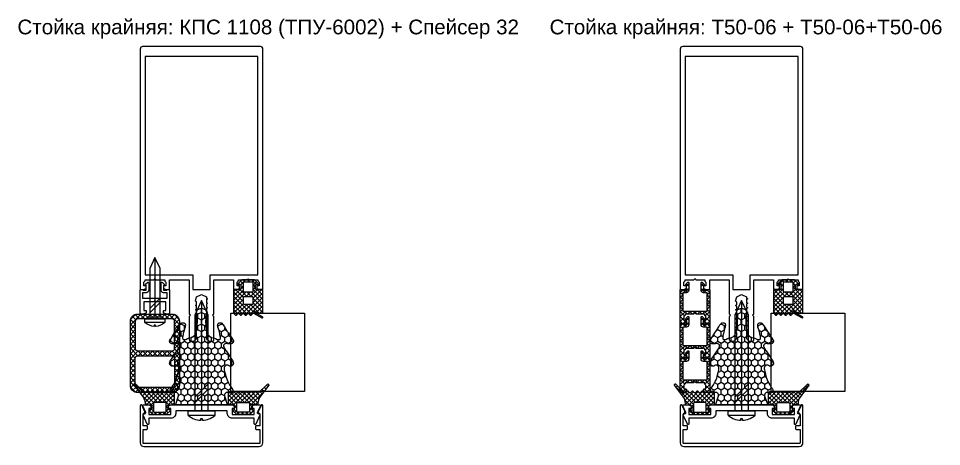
# Model space of a CAD drawing. Header units: millimetres. Extents: x 1744 to 18744, y -2272 to 2782.
# Drawn here: x 10888.4 to 11264.4, y 2026.4 to 2200.8 of the extents above; entities that cross this region are included whole.
import ezdxf

# ---------------------------------------------------------------- set-up
doc = ezdxf.new("R2010")
doc.units = ezdxf.units.MM
doc.linetypes.add('HIDDEN', pattern=[0.375, 0.25, -0.125])
for name, color, linetype, lineweight in [('2', 3, 'HIDDEN', 13), ('Уплотнители', 1, 'Continuous', 20), ('Штриховка', 1, 'Continuous', 5)]:
    doc.layers.add(name, color=color, linetype=linetype, lineweight=lineweight)
doc.layers.add('Steklopaket', color=5, linetype='Continuous')
doc.layers.add('подписи', color=7, linetype='Continuous')
doc.styles.get("Standard").update_dxf_attribs({"font": 'arial.ttf'})

# ---------------------------------------------------------------- blocks, each defined once
blk = doc.blocks.new('КП45548')
at = {"color": 146, "true_color": 0x105689}
blk.add_lwpolyline([(-25, 21.5, 0.414214), (-24.5, 21), (-23.57, 21, 0.116434), (-23.44, 21.03), (-22.67, 21.42, 0.284079), (-22.5, 21.69), (-22.5, 22.2, 0.414214), (-22.8, 22.5), (-23.5, 22.5), (-23.5, 24), (-23.09, 24.41, 0.198912), (-23, 24.62), (-23, 25), (-19.44, 25, 0.284079), (-19.17, 25.17), (-19, 25.5), (-18.83, 25.17, 0.284079), (-18.56, 25), (-15, 25), (-15, 24.62, 0.198912), (-14.91, 24.41), (-14.5, 24), (-14.5, 22.5), (-15.2, 22.5, 0.414214), (-15.5, 22.2), (-15.5, 21.69, 0.284079), (-15.33, 21.42), (-14.56, 21.03, 0.116434), (-14.43, 21), (-13.5, 21, 0.414214), (-13, 21.5), (-13, 25), (-5, 25), (-5, 11.12, 0.198912), (-4.91, 10.91), (-4.5, 10.5), (-4.91, 10.09, 0.198912), (-5, 9.88), (-5, 0.5, 0.414214), (-4.5, 0), (-3.12, 0, 0.198912), (-2.91, 0.09), (-2.09, 0.91, 0.198912), (-2, 1.12), (-2, 1.46, 0.284079), (-2.17, 1.73), (-2.5, 1.9), (-2.17, 2.07, 0.284079), (-2, 2.34), (-2, 3.26, 0.284079), (-2.17, 3.53), (-2.5, 3.7), (-2.17, 3.87, 0.284079), (-2, 4.14), (-2, 5.06, 0.284079), (-2.17, 5.33), (-2.5, 5.5), (-2.17, 5.67, 0.284079), (-2, 5.94), (-2, 6.86, 0.284079), (-2.17, 7.13), (-2.5, 7.3), (-2.17, 7.47, 0.284079), (-2, 7.74), (-2, 8.66, 0.284079), (-2.17, 8.93), (-2.5, 9.1), (-2.17, 9.27, 0.284079), (-2, 9.54), (-2, 10.46, 0.284079), (-2.17, 10.73), (-2.5, 10.9), (-2.17, 11.07, 0.284079), (-2, 11.34), (-2, 12.26, 0.284079), (-2.17, 12.53), (-2.5, 12.7), (-2.17, 12.87, 0.284079), (-2, 13.14), (-2, 14.06, 0.284079), (-2.17, 14.33), (-2.5, 14.5), (-2.17, 14.67, 0.284079), (-2, 14.94), (-2, 15.86, 0.284079), (-2.17, 16.13), (-2.5, 16.3), (-2, 18), (0, 19), (2, 18), (2, 17.64, 0.284079), (2.17, 17.37), (2.5, 17.2), (2.17, 17.03, 0.284079), (2, 16.76), (2, 15.84, 0.284079), (2.17, 15.57), (2.5, 15.4), (2.17, 15.23, 0.284079), (2, 14.96), (2, 14.04, 0.284079), (2.17, 13.77), (2.5, 13.6), (2.17, 13.43, 0.284079), (2, 13.16), (2, 12.24, 0.284079), (2.17, 11.97), (2.5, 11.8), (2.17, 11.63, 0.284079), (2, 11.36), (2, 10.44, 0.284079), (2.17, 10.17), (2.5, 10), (2.17, 9.83, 0.284079), (2, 9.56), (2, 8.64, 0.284079), (2.17, 8.37), (2.5, 8.2), (2.17, 8.03, 0.284079), (2, 7.76), (2, 6.84, 0.284079), (2.17, 6.57), (2.5, 6.4), (2.17, 6.23, 0.284079), (2, 5.96), (2, 5.04, 0.284079), (2.17, 4.77), (2.5, 4.6), (2.17, 4.43, 0.284079), (2, 4.16), (2, 3.24, 0.284079), (2.17, 2.97), (2.5, 2.8), (2.17, 2.63, 0.284079), (2, 2.36), (2, 1.12, 0.198912), (2.09, 0.91), (2.91, 0.09, 0.198912), (3.12, 0), (4.5, 0, 0.414214), (5, 0.5), (5, 9.88, 0.198912), (4.91, 10.09), (4.5, 10.5), (4.91, 10.91, 0.198912), (5, 11.12), (5, 25), (13, 25), (13, 21.5, 0.414214), (13.5, 21), (14.43, 21, 0.116434), (14.56, 21.03), (15.33, 21.42, 0.284079), (15.5, 21.69), (15.5, 22.2, 0.414214), (15.2, 22.5), (14.5, 22.5), (14.5, 24), (14.91, 24.41, 0.198912), (15, 24.62), (15, 25), (18.56, 25, 0.284079), (18.83, 25.17), (19, 25.5), (19.17, 25.17, 0.284079), (19.44, 25), (23, 25), (23, 24.62, 0.198912), (23.09, 24.41), (23.5, 24), (23.5, 22.5), (22.8, 22.5, 0.414214), (22.5, 22.2), (22.5, 21.69, 0.284079), (22.67, 21.42), (23.44, 21.03, 0.116434), (23.57, 21), (24.5, 21, 0.414214), (25, 21.5), (25, 119, 0.414214), (24, 120), (-24, 120, 0.414214), (-25, 119)], format="xyb", close=True, dxfattribs=at)
blk.add_lwpolyline([(-3.5, 27), (-3.5, 21), (3.5, 21), (3.5, 27), (23, 27), (23, 116), (-23, 116), (-23, 27)], close=True, dxfattribs=at)
blk = doc.blocks.new('ТПУ-6002')
at = {"true_color": 0xafd9aa}
h = blk.add_hatch(dxfattribs=at)
h.set_pattern_fill('ANSI37', color=9, scale=10, angle=180, style=0)
h.set_pattern_definition([(225, (359.6389, 110.4286), (0.8838835, -0.8838835), []), (315, (359.6389, 110.4286), (0.8838835, 0.8838835), [])])
edge = h.paths.add_edge_path(flags=16)
edge.add_line((1.75, -1), (-1.75, -1))
edge.add_arc((-1.75, -1.25), 0.25, 90, 180)
edge.add_line((-2, -1.25), (-2, -4.75))
edge.add_arc((-1.75, -4.75), 0.25, 180, 270)
edge.add_line((-1.75, -5), (1.75, -5))
edge.add_arc((1.75, -4.75), 0.25, 270, 360)
edge.add_line((2, -4.75), (2, -1.25))
edge.add_arc((1.75, -1.25), 0.25, 0, 90)
edge = h.paths.add_edge_path()
edge.add_line((2.37, -12.66), (4.04, -13.57))
edge.add_arc((4.16, -13.35), 0.25, 241.5196, 270)
edge.add_line((4.16, -13.6), (5.75, -13.6))
edge.add_arc((5.75, -13.35), 0.25, 270, 360)
edge.add_line((6, -13.35), (6, -4.25))
edge.add_arc((5.75, -4.25), 0.25, 0, 90)
edge.add_line((5.75, -4), (3.25, -4))
edge.add_arc((3.25, -3.75), 0.25, 180, 270, ccw=False)
edge.add_line((3, -3.75), (3, -2.25))
edge.add_arc((3.25, -2.25), 0.25, 90, 180, ccw=False)
edge.add_line((3.25, -2), (3.9, -2))
edge.add_arc((3.9, -1.75), 0.25, 270, 405.0646)
edge.add_line((4.08, -1.57), (2.57, -0.07))
edge.add_arc((2.4, -0.25), 0.25, 45.0646, 90)
edge.add_line((2.4, 0), (-2.4, 0))
edge.add_arc((-2.4, -0.25), 0.25, 90, 134.9354)
edge.add_line((-2.57, -0.07), (-4.08, -1.57))
edge.add_arc((-3.9, -1.75), 0.25, 134.9354, 270)
edge.add_line((-3.9, -2), (-3.25, -2))
edge.add_arc((-3.25, -2.25), 0.25, 0, 90, ccw=False)
edge.add_line((-3, -2.25), (-3, -3.75))
edge.add_arc((-3.25, -3.75), 0.25, -90, 0, ccw=False)
edge.add_line((-3.25, -4), (-5.75, -4))
edge.add_arc((-5.75, -4.25), 0.25, 90, 180)
edge.add_line((-6, -4.25), (-6, -13.5))
edge.add_arc((-5.75, -13.5), 0.25, 180, 225)
edge.add_line((-5.93, -13.67), (-5.18, -14.42))
edge.add_arc((-5, -14.25), 0.25, 225, 315)
edge.add_line((-4.82, -14.42), (-4.18, -13.78))
edge.add_arc((-4, -13.95), 0.25, 45, 135, ccw=False)
edge.add_line((-3.82, -13.78), (-3.18, -14.42))
edge.add_arc((-3, -14.25), 0.25, 225, 315)
edge.add_line((-2.82, -14.42), (-2.18, -13.78))
edge.add_arc((-2, -13.95), 0.25, 45, 135, ccw=False)
edge.add_line((-1.82, -13.78), (-1.18, -14.42))
edge.add_arc((-1, -14.25), 0.25, 225, 315)
edge.add_line((-0.82, -14.42), (-0.18, -13.78))
edge.add_arc((0, -13.95), 0.25, 45, 135, ccw=False)
edge.add_line((0.18, -13.78), (0.82, -14.42))
edge.add_arc((1, -14.25), 0.25, 225, 315)
edge.add_line((1.18, -14.42), (1.87, -13.73))
edge.add_arc((2.04, -13.91), 0.25, 61.5196, 135, ccw=False)
edge.add_line((2.16, -13.69), (5.63, -15.57))
edge.add_arc((5.75, -15.35), 0.25, 241.5196, 421.5196)
edge.add_line((5.87, -15.13), (2.13, -13.1))
edge.add_arc((2.25, -12.88), 0.25, 61.5196, 241.5196, ccw=False)
edge = h.paths.add_edge_path(flags=16)
edge.add_line((1.75, -7), (-1.75, -7))
edge.add_arc((-1.75, -7.25), 0.25, 90, 180)
edge.add_line((-2, -7.25), (-2, -9.75))
edge.add_arc((-1.75, -9.75), 0.25, 180, 270)
edge.add_line((-1.75, -10), (1.75, -10))
edge.add_arc((1.75, -9.75), 0.25, 270, 360)
edge.add_line((2, -9.75), (2, -7.25))
edge.add_arc((1.75, -7.25), 0.25, 0, 90)
at = {"color": 9, "true_color": 0xafd9aa}
for points in [[(2.37, -12.66), (4.04, -13.57, 0.124913), (4.16, -13.6), (5.75, -13.6, 0.414214), (6, -13.35), (6, -4.25, 0.414214), (5.75, -4), (3.25, -4, -0.414214), (3, -3.75), (3, -2.25, -0.414214), (3.25, -2), (3.9, -2, 0.668587), (4.08, -1.57), (2.57, -0.07, 0.198619), (2.4, 0), (-2.4, 0, 0.198619), (-2.57, -0.07), (-4.08, -1.57, 0.668587), (-3.9, -2), (-3.25, -2, -0.414214), (-3, -2.25), (-3, -3.75, -0.414214), (-3.25, -4), (-5.75, -4, 0.414214), (-6, -4.25), (-6, -13.5, 0.198912), (-5.93, -13.67), (-5.18, -14.42, 0.414214), (-4.82, -14.42), (-4.18, -13.78, -0.414214), (-3.82, -13.78), (-3.18, -14.42, 0.414214), (-2.82, -14.42), (-2.18, -13.78, -0.414214), (-1.82, -13.78), (-1.18, -14.42, 0.414214), (-0.82, -14.42), (-0.18, -13.78, -0.414214), (0.18, -13.78), (0.82, -14.42, 0.414214), (1.18, -14.42), (1.87, -13.73, -0.332076), (2.16, -13.69), (5.63, -15.57, 1), (5.87, -15.13), (2.13, -13.1, -1)], [(1.75, -1), (-1.75, -1, 0.414214), (-2, -1.25), (-2, -4.75, 0.414214), (-1.75, -5), (1.75, -5, 0.414214), (2, -4.75), (2, -1.25, 0.414214)], [(1.75, -7), (-1.75, -7, 0.414214), (-2, -7.25), (-2, -9.75, 0.414214), (-1.75, -10), (1.75, -10, 0.414214), (2, -9.75), (2, -7.25, 0.414214)]]:
    blk.add_lwpolyline(points, format="xyb", close=True, dxfattribs=at)
blk = doc.blocks.new('КП45313-2')
blk.add_lwpolyline([(-12.43, -2.6, -0.116434), (-12.56, -2.57), (-13.33, -2.18, -0.284079), (-13.5, -1.92), (-13.5, -1.4, -0.414214), (-13.2, -1.1), (-12.5, -1.1), (-12.5, 1.4), (-21.5, 1.4), (-21.5, -1.1), (-20.8, -1.1, -0.414214), (-20.5, -1.4), (-20.5, -1.92, -0.284079), (-20.67, -2.18), (-21.44, -2.57, -0.116434), (-21.57, -2.6), (-23.7, -2.6, -0.548619), (-23.97, -2.17), (-22.73, 0.5, 0.414214), (-22.87, 0.89), (-23.63, 1.25, -0.414214), (-23.77, 1.64), (-22.1, 5.23, -0.291473), (-21.83, 5.4), (-21.8, 5.4, -0.414214), (-21.5, 5.1), (-21.5, 2.9), (-12.5, 2.9, -0.414214), (-10.5, 0.9), (-10.5, -0.1), (-0.44, -0.1, -0.284079), (-0.17, -0.27), (0, -0.6), (0.17, -0.27, -0.284079), (0.44, -0.1), (10.5, -0.1), (10.5, 0.9, -0.414214), (12.5, 2.9), (21.5, 2.9), (21.5, 5.1, -0.414214), (21.8, 5.4), (21.83, 5.4, -0.291473), (22.1, 5.23), (23.77, 1.64, -0.414214), (23.63, 1.25), (22.87, 0.89, 0.414214), (22.73, 0.5), (23.97, -2.17, -0.548619), (23.7, -2.6), (21.57, -2.6, -0.116434), (21.44, -2.57), (20.67, -2.18, -0.284079), (20.5, -1.92), (20.5, -1.4, -0.414214), (20.8, -1.1), (21.5, -1.1), (21.5, 1.4), (12.5, 1.4), (12.5, -1.1), (13.2, -1.1, -0.414214), (13.5, -1.4), (13.5, -1.92, -0.284079), (13.33, -2.18), (12.56, -2.57, -0.116434), (12.43, -2.6)], format="xyb", close=True)
blk = doc.blocks.new('ТПУ-007ММ')
at = {"true_color": 0xafd9aa}
h = blk.add_hatch(dxfattribs=at)
h.set_pattern_fill('ANSI37', color=9, scale=10, angle=180, style=0)
h.set_pattern_definition([(225, (-3851.0623, 2334.4012), (0.88388348, -0.88388348), []), (315, (-3851.0623, 2334.4012), (0.88388348, 0.88388348), [])])
edge = h.paths.add_edge_path(flags=16)
edge.add_line((2.1, -1), (-2.1, -1))
edge.add_arc((-2.1, -1.5), 0.5, 90, 180)
edge.add_line((-2.6, -1.5), (-2.6, -4.5))
edge.add_arc((-2.1, -4.5), 0.5, 180, 270)
edge.add_line((-2.1, -5), (2.1, -5))
edge.add_arc((2.1, -4.5), 0.5, 270, 360)
edge.add_line((2.6, -4.5), (2.6, -1.5))
edge.add_arc((2.1, -1.5), 0.5, 0, 90)
edge = h.paths.add_edge_path()
edge.add_arc((-3.85, -2.25), 0.25, 0, 90, ccw=False)
edge.add_line((-3.6, -2.25), (-3.6, -3.75))
edge.add_arc((-3.85, -3.75), 0.25, -90, 0, ccw=False)
edge.add_line((-3.85, -4), (-5.75, -4))
edge.add_arc((-5.75, -4.25), 0.25, 90, 180)
edge.add_line((-6, -4.25), (-6, -8.62))
edge.add_arc((-5.8, -8.62), 0.2, 180, 225)
edge.add_line((-5.94, -8.76), (-5.18, -9.53))
edge.add_arc((-5, -9.35), 0.25, 225, 315)
edge.add_line((-4.82, -9.53), (-4.18, -8.88))
edge.add_arc((-4, -9.06), 0.25, 45, 135, ccw=False)
edge.add_line((-3.82, -8.88), (-3.18, -9.53))
edge.add_arc((-3, -9.35), 0.25, 225, 315)
edge.add_line((-2.82, -9.53), (-2.18, -8.88))
edge.add_arc((-2, -9.06), 0.25, 45, 135, ccw=False)
edge.add_line((-1.82, -8.88), (-1.18, -9.53))
edge.add_arc((-1, -9.35), 0.25, 225, 315)
edge.add_line((-0.82, -9.53), (-0.18, -8.88))
edge.add_arc((0, -9.06), 0.25, 45, 135, ccw=False)
edge.add_line((0.18, -8.88), (0.82, -9.53))
edge.add_arc((1, -9.35), 0.25, 225, 315)
edge.add_line((1.18, -9.53), (1.82, -8.88))
edge.add_arc((2, -9.06), 0.25, 45, 135, ccw=False)
edge.add_line((2.18, -8.88), (2.82, -9.53))
edge.add_arc((3, -9.35), 0.25, 225, 315)
edge.add_line((3.18, -9.53), (3.82, -8.88))
edge.add_arc((4, -9.06), 0.25, 45, 135, ccw=False)
edge.add_line((4.18, -8.88), (4.82, -9.53))
edge.add_arc((5, -9.35), 0.25, 225, 315)
edge.add_line((5.18, -9.53), (5.82, -8.88))
edge.add_arc((6, -9.06), 0.25, 45, 135, ccw=False)
edge.add_line((6.18, -8.88), (9.82, -12.42))
edge.add_arc((10, -12.25), 0.25, 225, 315)
edge.add_line((10.18, -12.42), (10.39, -12.21))
edge.add_arc((10.21, -12.04), 0.25, 315, 380.2249)
edge.add_line((10.44, -11.95), (6.8, -7.06))
edge.add_arc((10, -4.67), 4, 180, 216.7605, ccw=False)
edge.add_line((6, -4.67), (6, -4.3))
edge.add_arc((5.7, -4.3), 0.3, 360, 450)
edge.add_line((5.7, -4), (3.85, -4))
edge.add_arc((3.85, -3.75), 0.25, 180, 270, ccw=False)
edge.add_line((3.6, -3.75), (3.6, -2.25))
edge.add_arc((3.85, -2.25), 0.25, 90, 180, ccw=False)
edge.add_line((3.85, -2), (4.1, -2))
edge.add_arc((4.1, -1.75), 0.25, 270, 405.0646)
edge.add_line((4.28, -1.57), (2.57, -0.07))
edge.add_arc((2.4, -0.25), 0.25, 45.0646, 90)
edge.add_line((2.4, 0), (-2.4, 0))
edge.add_arc((-2.4, -0.25), 0.25, 90, 134.9354)
edge.add_line((-2.57, -0.07), (-4.28, -1.57))
edge.add_arc((-4.1, -1.75), 0.25, 134.9354, 270)
edge.add_line((-4.1, -2), (-3.85, -2))
at = {"color": 9, "true_color": 0xafd9aa}
for points in [[(-3.85, -2, -0.414214), (-3.6, -2.25), (-3.6, -3.75, -0.414214), (-3.85, -4), (-5.75, -4, 0.414214), (-6, -4.25), (-6, -8.62, 0.198912), (-5.94, -8.76), (-5.18, -9.53, 0.414214), (-4.82, -9.53), (-4.18, -8.88, -0.414214), (-3.82, -8.88), (-3.18, -9.53, 0.414214), (-2.82, -9.53), (-2.18, -8.88, -0.414214), (-1.82, -8.88), (-1.18, -9.53, 0.414214), (-0.82, -9.53), (-0.18, -8.88, -0.414214), (0.18, -8.88), (0.82, -9.53, 0.414214), (1.18, -9.53), (1.82, -8.88, -0.414214), (2.18, -8.88), (2.82, -9.53, 0.414214), (3.18, -9.53), (3.82, -8.88, -0.414214), (4.18, -8.88), (4.82, -9.53, 0.414214), (5.18, -9.53), (5.82, -8.88, -0.414214), (6.18, -8.88), (9.82, -12.42, 0.414214), (10.18, -12.42), (10.39, -12.21, 0.292538), (10.44, -11.95), (6.8, -7.06, -0.161788), (6, -4.67), (6, -4.3, 0.414214), (5.7, -4), (3.85, -4, -0.414214), (3.6, -3.75), (3.6, -2.25, -0.414214), (3.85, -2), (4.1, -2, 0.668587), (4.28, -1.57), (2.57, -0.07, 0.198619), (2.4, 0), (-2.4, 0, 0.198619), (-2.57, -0.07), (-4.28, -1.57, 0.668587), (-4.1, -2)], [(2.1, -1), (-2.1, -1, 0.414214), (-2.6, -1.5), (-2.6, -4.5, 0.414214), (-2.1, -5), (2.1, -5, 0.414214), (2.6, -4.5), (2.6, -1.5, 0.414214)]]:
    blk.add_lwpolyline(points, format="xyb", close=True, dxfattribs=at)
blk = doc.blocks.new('КП45310')
at = {"color": 0}
blk.add_lwpolyline([(23.8, -4.26), (23.8, -8.78, -0.279739), (23.48, -9.31, 0.401559), (23.17, -10.23), (24.24, -12.52, 0.802585), (25, -12.36), (25, 2.74, 0.414214), (23.5, 4.24), (-23.5, 4.24, 0.414214), (-25, 2.74), (-25, -12.36, 0.802585), (-24.24, -12.52), (-23.17, -10.23, 0.401559), (-23.48, -9.31, -0.279739), (-23.8, -8.78), (-23.8, -4.26), (-22.3, -4.26, 0.414214), (-22, -3.96), (-22, -3.06, 0.414214), (-22.3, -2.76), (-23.8, -2.76), (-23.8, 2.74, -0.414214), (-23.5, 3.04), (23.5, 3.04, -0.414214), (23.8, 2.74), (23.8, -2.76), (22.3, -2.76, 0.414214), (22, -3.06), (22, -3.96, 0.414214), (22.3, -4.26)], format="xyb", close=True, dxfattribs=at)
blk = doc.blocks.new('ВС 5.5х45 А2 DIN7981')
for p, q in [((0, 38), (0, -7)), ((-5.4, -8.69), (5.4, -8.69))]:
    blk.add_line(p, q)
for points in [[(2.75, -7), (2.75, 32.1), (0, 38), (-2.75, 32.1), (-2.75, -7)], [(-2.75, -3.67), (2.75, 1.83), (2.75, 4.12), (-2.75, -1.38)]]:
    blk.add_lwpolyline(points, close=True)
blk.add_lwpolyline([(-0.39, -10.94, -0.161849), (-5.22, -9.08, -0.223888), (-5.4, -8.69), (-5.4, -7), (5.4, -7), (5.4, -8.69, -0.223888), (5.22, -9.08, -0.161849), (0.39, -10.94), (0.39, -10.24), (-0.39, -10.24)], format="xyb", close=True)
blk = doc.blocks.new('КПС 1108')
blk.add_lwpolyline([(5.7, -3.5), (5.1, -3.5, -0.414214), (4.8, -3.2), (3.5, -3.2), (3.5, -4.99, 0.198912), (3.59, -5.2), (3.71, -5.33, -0.414214), (3.71, -5.75), (3.06, -6.4, -0.668179), (2.5, -6.17), (2.5, -3.2, -0.414214), (3.5, -2.2), (5, -2.2), (5, 0), (-5, 0), (-5, -2.2), (-3.5, -2.2, -0.414214), (-2.5, -3.2), (-2.5, -6.17, -0.668179), (-3.06, -6.4), (-3.71, -5.75, -0.414214), (-3.71, -5.33), (-3.59, -5.2, 0.198912), (-3.5, -4.99), (-3.5, -3.2), (-4.8, -3.2, -0.414214), (-5.1, -3.5), (-5.7, -3.5, -0.414214), (-6, -3.2), (-6, 6, -0.414214), (-5.5, 6.5), (-4.57, 6.5, -0.116434), (-4.44, 6.47), (-3.67, 6.08, -0.284079), (-3.5, 5.81), (-3.5, 5.3, -0.414214), (-3.8, 5), (-4.5, 5), (-4.5, 1.5), (-0.62, 1.5, -0.198912), (-0.41, 1.41), (0, 1), (0.41, 1.41, -0.198912), (0.62, 1.5), (4.5, 1.5), (4.5, 5), (3.8, 5, -0.414214), (3.5, 5.3), (3.5, 5.81, -0.284079), (3.67, 6.08), (4.44, 6.47, -0.116434), (4.57, 6.5), (5.5, 6.5, -0.414214), (6, 6), (6, -3.2, -0.414214)], format="xyb", close=True)
blk = doc.blocks.new('speyser32')
for points in [[(20, 29), (20, 3, -0.414214), (17, 0), (3, 0, -0.414214), (0, 3), (0, 29, -0.414214), (3, 32), (17, 32, -0.414214)], [(17, 30), (3, 30, 0.414214), (2, 29), (2, 18, 0.414214), (3, 17), (17, 17, 0.414214), (18, 18), (18, 29, 0.414214)], [(18, 14), (18, 3, -0.414214), (17, 2), (3, 2, -0.414214), (2, 3), (2, 14, -0.414214), (3, 15), (17, 15, -0.414214)]]:
    blk.add_lwpolyline(points, format="xyb", close=True)
blk = doc.blocks.new('Спейсер 32')
at = {"layer": 'Штриховка', "lineweight": 5}
h = blk.add_hatch(dxfattribs=at)
h.set_pattern_fill('ANSI37', color=256, scale=11.2, angle=90, style=0)
h.set_pattern_definition([(135, (-7577.3057, 3664.8835), (-0.9899495, -0.9899495), []), (225, (-7577.3057, 3664.8835), (0.9899495, -0.9899495), [])])
edge = h.paths.add_edge_path()
edge.add_line((3, 10), (29, 10))
edge.add_arc((29, 7), 3, 0, 90, ccw=False)
edge.add_line((32, 7), (32, -7))
edge.add_arc((29, -7), 3, -90, 0, ccw=False)
edge.add_line((29, -10), (3, -10))
edge.add_arc((3, -7), 3, 180, 270, ccw=False)
edge.add_line((0, -7), (0, 7))
edge.add_arc((3, 7), 3, 90, 180, ccw=False)
edge = h.paths.add_edge_path(flags=16)
edge.add_line((2, 7), (2, -7))
edge.add_arc((3, -7), 1, 180, 270)
edge.add_line((3, -8), (14, -8))
edge.add_arc((14, -7), 1, 270, 360)
edge.add_line((15, -7), (15, 7))
edge.add_arc((14, 7), 1, 360, 450)
edge.add_line((14, 8), (3, 8))
edge.add_arc((3, 7), 1, 90, 180)
edge = h.paths.add_edge_path(flags=16)
edge.add_line((18, 8), (29, 8))
edge.add_arc((29, 7), 1, 0, 90, ccw=False)
edge.add_line((30, 7), (30, -7))
edge.add_arc((29, -7), 1, -90, 0, ccw=False)
edge.add_line((29, -8), (18, -8))
edge.add_arc((18, -7), 1, 180, 270, ccw=False)
edge.add_line((17, -7), (17, 7))
edge.add_arc((18, 7), 1, 90, 180, ccw=False)
at = {"layer": 'Уплотнители', "rotation": 90}
blk.add_blockref('speyser32', (32, -10), dxfattribs=at)
blk = doc.blocks.new('ВС 4.2х25 А2 DIN7981')
for p, q in [((0, 25), (0, 0)), ((-4.12, -1.29), (4.12, -1.29))]:
    blk.add_line(p, q)
for points in [[(2.1, 0), (2.1, 20.5), (0, 25), (-2.1, 20.5), (-2.1, 0)], [(-2.1, 2.54), (2.1, 6.74), (2.1, 8.49), (-2.1, 4.29)]]:
    blk.add_lwpolyline(points, close=True)
blk.add_lwpolyline([(-0.3, -3.01, -0.161849), (-3.98, -1.58, -0.223888), (-4.12, -1.29), (-4.12, 0), (4.12, 0), (4.12, -1.29, -0.223888), (3.98, -1.58, -0.161849), (0.3, -3.01), (0.3, -2.47), (-0.3, -2.47)], format="xyb", close=True)
blk = doc.blocks.new('Т50-06')
at = {"layer": 'Штриховка', "lineweight": 5}
h = blk.add_hatch(dxfattribs=at)
h.set_pattern_fill('ANSI37', color=256, scale=11.2, angle=90, style=0)
h.set_pattern_definition([(135, (-11417.5478, 3829.3933), (-0.9899495, -0.9899495), []), (225, (-11417.5478, 3829.3933), (0.9899495, -0.9899495), [])])
edge = h.paths.add_edge_path()
edge.add_line((2.81, 0), (3.22, -0.41))
edge.add_arc((3.01, -0.62), 0.3, 0, 45, ccw=False)
edge.add_line((3.31, -0.62), (3.31, -4))
edge.add_line((3.31, -4), (3.68, -4))
edge.add_arc((3.68, -4.3), 0.3, 45, 90, ccw=False)
edge.add_line((3.9, -4.09), (4.31, -4.5))
edge.add_line((4.31, -4.5), (5.81, -4.5))
edge.add_line((5.81, -4.5), (5.81, -3.8))
edge.add_arc((6.11, -3.8), 0.3, 90, 180, ccw=False)
edge.add_line((6.11, -3.5), (6.62, -3.5))
edge.add_arc((6.62, -3.8), 0.3, 26.5651, 90, ccw=False)
edge.add_line((6.89, -3.67), (7.28, -4.44))
edge.add_arc((7.01, -4.57), 0.3, 0, 26.5651, ccw=False)
edge.add_line((7.31, -4.57), (7.31, -6))
edge.add_line((7.31, -6), (-6.69, -6))
edge.add_line((-6.69, -6), (-6.69, -5.1))
edge.add_arc((-6.39, -5.1), 0.3, 90, 180, ccw=False)
edge.add_line((-6.39, -4.8), (-6.39, -3.5))
edge.add_line((-6.39, -3.5), (-8.29, -3.5))
edge.add_line((-8.29, -3.5), (-8.5, -3.71))
edge.add_arc((-8.72, -3.5), 0.3, 225, 315, ccw=False)
edge.add_line((-8.93, -3.71), (-9.6, -3.04))
edge.add_arc((-9.37, -2.82), 0.317, 90, 225, ccw=False)
edge.add_line((-9.37, -2.5), (-6.39, -2.5))
edge.add_arc((-6.39, -3.5), 1, 0, 90, ccw=False)
edge.add_line((-5.39, -3.5), (-5.39, -5))
edge.add_line((-5.39, -5), (2.11, -5))
edge.add_line((2.11, -5), (2.11, 5))
edge.add_line((2.11, 5), (-5.39, 5))
edge.add_line((-5.39, 5), (-5.39, 3.5))
edge.add_arc((-6.39, 3.5), 1, -90, 0, ccw=False)
edge.add_line((-6.39, 2.5), (-9.37, 2.5))
edge.add_arc((-9.37, 2.82), 0.317, 135, 270, ccw=False)
edge.add_line((-9.6, 3.04), (-8.93, 3.71))
edge.add_arc((-8.72, 3.5), 0.3, 45, 135, ccw=False)
edge.add_line((-8.5, 3.71), (-8.29, 3.5))
edge.add_line((-8.29, 3.5), (-6.39, 3.5))
edge.add_line((-6.39, 3.5), (-6.39, 4.8))
edge.add_arc((-6.39, 5.1), 0.3, 180, 270, ccw=False)
edge.add_line((-6.69, 5.1), (-6.69, 6))
edge.add_line((-6.69, 6), (7.31, 6))
edge.add_line((7.31, 6), (7.31, 4.57))
edge.add_arc((7.01, 4.57), 0.3, -26.5651, 0, ccw=False)
edge.add_line((7.28, 4.44), (6.89, 3.67))
edge.add_arc((6.62, 3.8), 0.3, 270, 333.4349, ccw=False)
edge.add_line((6.62, 3.5), (6.11, 3.5))
edge.add_arc((6.11, 3.8), 0.3, 180, 270, ccw=False)
edge.add_line((5.81, 3.8), (5.81, 4.5))
edge.add_line((5.81, 4.5), (4.31, 4.5))
edge.add_line((4.31, 4.5), (3.9, 4.09))
edge.add_arc((3.68, 4.3), 0.3, 270, 315, ccw=False)
edge.add_line((3.68, 4), (3.31, 4))
edge.add_line((3.31, 4), (3.31, 0.62))
edge.add_arc((3.01, 0.62), 0.3, 315, 360, ccw=False)
edge.add_line((3.22, 0.41), (2.81, 0))
at = {"layer": 'Уплотнители'}
blk.add_lwpolyline([(2.81, 0), (3.22, -0.41, -0.198912), (3.31, -0.62), (3.31, -4), (3.68, -4, -0.198912), (3.9, -4.09), (4.31, -4.5), (5.81, -4.5), (5.81, -3.8, -0.414214), (6.11, -3.5), (6.62, -3.5, -0.284079), (6.89, -3.67), (7.28, -4.44, -0.116434), (7.31, -4.57), (7.31, -6), (-6.69, -6), (-6.69, -5.1, -0.414214), (-6.39, -4.8), (-6.39, -3.5), (-8.29, -3.5), (-8.5, -3.71, -0.414214), (-8.93, -3.71), (-9.6, -3.04, -0.668179), (-9.37, -2.5), (-6.39, -2.5, -0.414214), (-5.39, -3.5), (-5.39, -5), (2.11, -5), (2.11, 5), (-5.39, 5), (-5.39, 3.5, -0.414214), (-6.39, 2.5), (-9.37, 2.5, -0.668179), (-9.6, 3.04), (-8.93, 3.71, -0.414214), (-8.5, 3.71), (-8.29, 3.5), (-6.39, 3.5), (-6.39, 4.8, -0.414214), (-6.69, 5.1), (-6.69, 6), (7.31, 6), (7.31, 4.57, -0.116434), (7.28, 4.44), (6.89, 3.67, -0.284079), (6.62, 3.5), (6.11, 3.5, -0.414214), (5.81, 3.8), (5.81, 4.5), (4.31, 4.5), (3.9, 4.09, -0.198912), (3.68, 4), (3.31, 4), (3.31, 0.62, -0.198912), (3.22, 0.41), (2.81, 0)], format="xyb", dxfattribs=at)
blk = doc.blocks.new('Adifoam 530.121 40')
at = {"layer": 'Уплотнители', "true_color": 0x139b48}
h = blk.add_hatch(dxfattribs=at)
h.set_pattern_fill('HONEY', color=114, scale=0.5)
h.set_pattern_definition([(0, (-5098.4201, -1689.7389), (2.38125, 1.37481532), [1.5875, -3.175]), (120, (-5098.4201, -1689.7389), (-2.38125, 1.37481533), [1.5875, -3.175]), (60, (-5098.4201, -1689.7389), (5e-09, 2.74963065), [-3.175, 1.5875])])
h.paths.add_polyline_path([(-44.2, 10.67), (-44.15, 10.76), (-44.15, 10.82)])
h.paths.add_polyline_path([(-44.16, -10.65), (-44.29, -10.5), (-44.15, -10.76)])
h.paths.add_polyline_path([(-46.76, -8.96), (-46.93, -8.93), (-46.68, -9)])
h.paths.add_polyline_path([(-39.22, 10.62), (-39.22, -10.62), (-38.9, -10.49), (-38.17, -10.24), (-36.34, -9.62), (-35.93, -9.48), (-35.55, -9.38), (-35.12, -9.39), (-34.98, -9.42), (-34.8, -9.5), (-34.63, -9.6), (-34.44, -9.76), (-34.34, -9.88), (-34.23, -10.05), (-34.16, -10.23), (-34.13, -10.37), (-34.14, -10.62), (-34.22, -10.95), (-34.31, -11.19), (-34.41, -11.63), (-34.4, -11.76), (-34.36, -11.95), (-34.29, -12.14), (-34.18, -12.32), (-33.96, -12.53), (-33.88, -12.58), (-33.69, -12.67), (-33.5, -12.71), (-33.3, -12.73), (-33.08, -12.71), (-32.91, -12.67), (-32.74, -12.59), (-32.41, -12.39), (-31.85, -11.94), (-31.13, -11.44), (-29.77, -10.74), (-29.03, -10.42), (-28.3, -10.13), (-27.56, -9.89), (-26.06, -9.54), (-25.47, -9.41), (-24.89, -9.28), (-24.5, -9.22), (-24.11, -9.24), (-23.89, -9.29), (-23.74, -9.36), (-23.57, -9.46), (-23.41, -9.58), (-23.27, -9.73), (-23.14, -9.94), (-23.09, -10.08), (-23.05, -10.27), (-23.04, -10.47), (-23.08, -10.67), (-23.23, -11.02), (-23.41, -11.37), (-23.44, -11.47), (-23.47, -11.75), (-23.45, -11.95), (-23.4, -12.15), (-23.32, -12.34), (-23.24, -12.47), (-23.08, -12.67), (-22.93, -12.79), (-22.76, -12.9), (-22.63, -12.95), (-22.4, -12.99), (-22.2, -13), (-21.81, -12.92), (-21.44, -12.78), (-21.08, -12.58), (-20.75, -12.37), (-20.16, -11.95), (-18.81, -11.07), (-17.2, -10.01), (-16.88, -9.77), (-16.24, -9.33), (-15.86, -9.14), (-15.49, -9.02), (-15.29, -8.98), (-15.09, -8.97), (-14.85, -9.02), (-14.57, -9.2), (-14.44, -9.36), (-14.31, -9.58), (-14.24, -9.91), (-14.24, -10.1), (-14.29, -10.58), (-14.38, -11.29), (-14.39, -11.68), (-14.32, -12.1), (-14.19, -12.43), (-14.08, -12.6), (-13.89, -12.78), (-13.78, -12.85), (-13.6, -12.93), (-13.4, -12.98), (-13.13, -12.98), (-13.02, -12.96), (-12.83, -12.9), (-12.5, -12.7), (-12.13, -12.42), (-11.2, -11.77), (-9.9, -10.95), (-9.27, -10.51), (-7.43, -9.3), (-6.59, -8.85), (-6.28, -8.61), (-5.96, -8.25), (-5.83, -7.98), (-5.77, -7.79), (-5.74, -7.59), (-5.74, -7.39), (-5.77, -7.25), (-5.87, -7.02), (-5.99, -6.86), (-6.13, -6.74), (-6.31, -6.64), (-6.5, -6.59), (-6.69, -6.57), (-7.3, -6.63), (-7.51, -6.68), (-8.25, -6.91), (-8.88, -7.13), (-10.11, -7.42), (-10.49, -7.5), (-11.25, -7.64), (-11.7, -7.69), (-12.07, -7.69), (-12.26, -7.65), (-12.4, -7.57), (-12.53, -7.41), (-12.6, -7.22), (-12.65, -6.87), (-12.55, -6.43), (-12.22, -5.7), (-11.97, -4.99), (-11.71, -4.11), (-11.62, -3.86), (-11.45, -3.5), (-11.24, -3.18), (-10.96, -2.91), (-10.64, -2.69), (-10.2, -2.48), (-9.91, -2.37), (-9.54, -2.25), (-8.51, -2.02), (-8.02, -1.93), (-7.25, -1.81), (-6.41, -1.72), (-5.69, -1.68), (-4.91, -1.68), (-4.33, -1.7), (-3.36, -1.78), (-1.63, -2.02), (-1.43, -2.01), (-0.95, -1.88), (-0.7, -1.74), (-0.41, -1.47), (-0.17, -1.12), (-0.04, -0.76), (0, -0.53), (0, 0), (0, 0.53), (-0.04, 0.76), (-0.17, 1.12), (-0.41, 1.47), (-0.7, 1.74), (-0.95, 1.88), (-1.43, 2.01), (-1.63, 2.02), (-3.36, 1.78), (-4.33, 1.7), (-4.91, 1.68), (-5.69, 1.68), (-6.41, 1.72), (-7.25, 1.81), (-8.02, 1.93), (-8.51, 2.02), (-9.54, 2.25), (-9.91, 2.37), (-10.2, 2.48), (-10.64, 2.69), (-10.96, 2.91), (-11.24, 3.18), (-11.45, 3.5), (-11.62, 3.86), (-11.71, 4.11), (-11.97, 4.99), (-12.22, 5.7), (-12.55, 6.43), (-12.64, 6.81), (-12.64, 6.94), (-12.6, 7.22), (-12.53, 7.41), (-12.4, 7.57), (-12.26, 7.65), (-12.07, 7.69), (-11.7, 7.69), (-11.25, 7.64), (-10.49, 7.5), (-10.11, 7.42), (-8.88, 7.13), (-8.25, 6.91), (-7.51, 6.68), (-7.3, 6.63), (-6.69, 6.57), (-6.5, 6.59), (-6.31, 6.64), (-6.13, 6.74), (-5.99, 6.86), (-5.87, 7.02), (-5.77, 7.25), (-5.74, 7.39), (-5.74, 7.59), (-5.77, 7.79), (-5.83, 7.98), (-5.96, 8.25), (-6.28, 8.61), (-6.59, 8.85), (-7.43, 9.3), (-9.27, 10.51), (-9.9, 10.95), (-11.2, 11.77), (-12.13, 12.42), (-12.5, 12.7), (-12.83, 12.9), (-13.02, 12.96), (-13.13, 12.98), (-13.4, 12.98), (-13.6, 12.93), (-13.78, 12.85), (-13.89, 12.78), (-14.08, 12.6), (-14.19, 12.43), (-14.32, 12.1), (-14.39, 11.68), (-14.38, 11.29), (-14.29, 10.58), (-14.24, 10.1), (-14.24, 9.91), (-14.31, 9.58), (-14.44, 9.36), (-14.57, 9.2), (-14.85, 9.02), (-15.09, 8.97), (-15.29, 8.98), (-15.49, 9.02), (-15.86, 9.14), (-16.24, 9.33), (-16.88, 9.77), (-17.2, 10.01), (-18.81, 11.07), (-20.16, 11.95), (-20.75, 12.37), (-21.08, 12.58), (-21.44, 12.78), (-21.81, 12.92), (-22.2, 13), (-22.4, 12.99), (-22.63, 12.95), (-22.76, 12.9), (-22.93, 12.79), (-23.08, 12.67), (-23.24, 12.47), (-23.32, 12.34), (-23.4, 12.15), (-23.45, 11.95), (-23.47, 11.75), (-23.44, 11.47), (-23.41, 11.37), (-23.23, 11.02), (-23.08, 10.67), (-23.04, 10.47), (-23.05, 10.27), (-23.09, 10.08), (-23.14, 9.94), (-23.27, 9.73), (-23.41, 9.58), (-23.57, 9.46), (-23.74, 9.36), (-23.89, 9.29), (-24.11, 9.24), (-24.5, 9.22), (-24.89, 9.28), (-25.47, 9.41), (-26.06, 9.54), (-27.56, 9.89), (-28.3, 10.13), (-29.03, 10.42), (-29.77, 10.74), (-31.13, 11.44), (-31.85, 11.94), (-32.41, 12.39), (-32.74, 12.59), (-32.91, 12.67), (-33.08, 12.71), (-33.3, 12.73), (-33.5, 12.71), (-33.69, 12.67), (-33.88, 12.58), (-33.96, 12.53), (-34.18, 12.32), (-34.29, 12.14), (-34.36, 11.95), (-34.4, 11.76), (-34.41, 11.63), (-34.31, 11.19), (-34.22, 10.95), (-34.14, 10.62), (-34.13, 10.37), (-34.16, 10.23), (-34.23, 10.05), (-34.34, 9.88), (-34.44, 9.76), (-34.63, 9.6), (-34.8, 9.5), (-35.06, 9.39), (-35.55, 9.38), (-35.93, 9.48), (-36.34, 9.62), (-38.17, 10.24), (-38.9, 10.49)])
h.paths.add_polyline_path([(-49.06, 8.87), (-48.89, 8.85), (-49.06, 8.88)])
at = {"layer": '2', "color": 1}
for p, q in [((-39.22, -10.62), (-39.22, 10.62)), ((0.14, 0), (-39.22, 0))]:
    blk.add_line(p, q, dxfattribs=at)
at = {"layer": 'Уплотнители', "color": 251, "true_color": 0x636466}
blk.add_lwpolyline([(-39.22, 10.62), (-38.9, 10.49), (-38.17, 10.24), (-36.34, 9.62), (-35.93, 9.48), (-35.55, 9.38), (-35.12, 9.39), (-34.98, 9.42), (-34.8, 9.5), (-34.63, 9.6), (-34.44, 9.76), (-34.34, 9.88), (-34.23, 10.05), (-34.16, 10.23), (-34.13, 10.37), (-34.14, 10.62), (-34.22, 10.95), (-34.31, 11.19), (-34.41, 11.63), (-34.4, 11.76), (-34.36, 11.95), (-34.29, 12.14), (-34.18, 12.32), (-33.96, 12.53), (-33.88, 12.58), (-33.69, 12.67), (-33.5, 12.71), (-33.3, 12.73), (-33.08, 12.71), (-32.91, 12.67), (-32.74, 12.59), (-32.41, 12.39), (-31.85, 11.94), (-31.13, 11.44), (-29.77, 10.74), (-29.03, 10.42), (-28.3, 10.13), (-27.56, 9.89), (-26.06, 9.54), (-25.47, 9.41), (-24.89, 9.28), (-24.5, 9.22), (-24.11, 9.24), (-23.89, 9.29), (-23.74, 9.36), (-23.57, 9.46), (-23.41, 9.58), (-23.27, 9.73), (-23.14, 9.94), (-23.09, 10.08), (-23.05, 10.27), (-23.04, 10.47), (-23.08, 10.67), (-23.23, 11.02), (-23.41, 11.37), (-23.44, 11.47), (-23.47, 11.75), (-23.45, 11.95), (-23.4, 12.15), (-23.32, 12.34), (-23.24, 12.47), (-23.08, 12.67), (-22.93, 12.79), (-22.76, 12.9), (-22.63, 12.95), (-22.4, 12.99), (-22.2, 13), (-21.81, 12.92), (-21.44, 12.78), (-21.08, 12.58), (-20.75, 12.37), (-20.16, 11.95), (-18.81, 11.07), (-17.2, 10.01), (-16.88, 9.77), (-16.24, 9.33), (-15.86, 9.14), (-15.49, 9.02), (-15.29, 8.98), (-15.09, 8.97), (-14.9, 9.01), (-14.81, 9.04), (-14.57, 9.2), (-14.44, 9.36), (-14.34, 9.53), (-14.3, 9.62), (-14.24, 9.91), (-14.24, 10.1), (-14.29, 10.58), (-14.38, 11.29), (-14.39, 11.68), (-14.32, 12.1), (-14.19, 12.43), (-14.08, 12.6), (-13.89, 12.78), (-13.78, 12.85), (-13.6, 12.93), (-13.4, 12.98), (-13.13, 12.98), (-13.02, 12.96), (-12.83, 12.9), (-12.5, 12.7), (-12.13, 12.42), (-11.2, 11.77), (-9.9, 10.95), (-9.27, 10.51), (-7.43, 9.3), (-6.59, 8.85), (-6.28, 8.61), (-5.96, 8.25), (-5.83, 7.98), (-5.77, 7.79), (-5.74, 7.59), (-5.74, 7.39), (-5.77, 7.25), (-5.87, 7.02), (-5.99, 6.86), (-6.13, 6.74), (-6.31, 6.64), (-6.5, 6.59), (-6.69, 6.57), (-7.3, 6.63), (-7.51, 6.68), (-8.25, 6.91), (-8.88, 7.13), (-10.11, 7.42), (-10.49, 7.5), (-11.25, 7.64), (-11.7, 7.69), (-12.07, 7.69), (-12.26, 7.65), (-12.4, 7.57), (-12.53, 7.41), (-12.6, 7.22), (-12.64, 6.94), (-12.64, 6.81), (-12.55, 6.43), (-12.22, 5.7), (-11.97, 4.99), (-11.71, 4.11), (-11.62, 3.86), (-11.45, 3.5), (-11.24, 3.18), (-10.96, 2.91), (-10.64, 2.69), (-10.2, 2.48), (-9.91, 2.37), (-9.54, 2.25), (-8.51, 2.02), (-8.02, 1.93), (-7.25, 1.81), (-6.41, 1.72), (-5.69, 1.68), (-4.91, 1.68), (-4.33, 1.7), (-3.36, 1.78), (-1.63, 2.02), (-1.43, 2.01), (-0.95, 1.88), (-0.7, 1.74), (-0.41, 1.47), (-0.17, 1.12), (-0.04, 0.76), (0, 0.53), (0, 0), (0, -0.53), (-0.04, -0.76), (-0.17, -1.12), (-0.41, -1.47), (-0.7, -1.74), (-0.95, -1.88), (-1.43, -2.01), (-1.63, -2.02), (-3.36, -1.78), (-4.33, -1.7), (-4.91, -1.68), (-5.69, -1.68), (-6.41, -1.72), (-7.25, -1.81), (-8.02, -1.93), (-8.51, -2.02), (-9.54, -2.25), (-9.91, -2.37), (-10.2, -2.48), (-10.64, -2.69), (-10.96, -2.91), (-11.24, -3.18), (-11.45, -3.5), (-11.62, -3.86), (-11.71, -4.11), (-11.97, -4.99), (-12.22, -5.7), (-12.55, -6.43), (-12.64, -6.81), (-12.64, -6.94), (-12.6, -7.22), (-12.53, -7.41), (-12.4, -7.57), (-12.26, -7.65), (-12.07, -7.69), (-11.7, -7.69), (-11.25, -7.64), (-10.49, -7.5), (-10.11, -7.42), (-8.88, -7.13), (-8.25, -6.91), (-7.51, -6.68), (-7.3, -6.63), (-6.69, -6.57), (-6.5, -6.59), (-6.31, -6.64), (-6.13, -6.74), (-5.99, -6.86), (-5.87, -7.02), (-5.77, -7.25), (-5.74, -7.39), (-5.74, -7.59), (-5.77, -7.79), (-5.83, -7.98), (-5.96, -8.25), (-6.28, -8.61), (-6.59, -8.85), (-7.43, -9.3), (-9.27, -10.51), (-9.9, -10.95), (-11.2, -11.77), (-12.13, -12.42), (-12.5, -12.7), (-12.83, -12.9), (-13.02, -12.96), (-13.13, -12.98), (-13.4, -12.98), (-13.6, -12.93), (-13.78, -12.85), (-13.89, -12.78), (-14.08, -12.6), (-14.19, -12.43), (-14.32, -12.1), (-14.39, -11.68), (-14.38, -11.29), (-14.29, -10.58), (-14.24, -10.1), (-14.24, -9.91), (-14.3, -9.62), (-14.34, -9.53), (-14.44, -9.36), (-14.57, -9.2), (-14.81, -9.04), (-14.9, -9.01), (-15.09, -8.97), (-15.29, -8.98), (-15.49, -9.02), (-15.86, -9.14), (-16.24, -9.33), (-16.88, -9.77), (-17.2, -10.01), (-18.81, -11.07), (-20.16, -11.95), (-20.75, -12.37), (-21.08, -12.58), (-21.44, -12.78), (-21.81, -12.92), (-22.2, -13), (-22.4, -12.99), (-22.63, -12.95), (-22.76, -12.9), (-22.93, -12.79), (-23.08, -12.67), (-23.24, -12.47), (-23.32, -12.34), (-23.4, -12.15), (-23.45, -11.95), (-23.47, -11.75), (-23.44, -11.47), (-23.41, -11.37), (-23.23, -11.02), (-23.08, -10.67), (-23.04, -10.47), (-23.05, -10.27), (-23.09, -10.08), (-23.14, -9.94), (-23.27, -9.73), (-23.41, -9.58), (-23.57, -9.46), (-23.74, -9.36), (-23.89, -9.29), (-24.11, -9.24), (-24.5, -9.22), (-24.89, -9.28), (-25.47, -9.41), (-26.06, -9.54), (-27.56, -9.89), (-28.3, -10.13), (-29.03, -10.42), (-29.77, -10.74), (-31.13, -11.44), (-31.85, -11.94), (-32.41, -12.39), (-32.74, -12.59), (-32.91, -12.67), (-33.08, -12.71), (-33.3, -12.73), (-33.5, -12.71), (-33.69, -12.67), (-33.88, -12.58), (-33.96, -12.53), (-34.18, -12.32), (-34.29, -12.14), (-34.36, -11.95), (-34.4, -11.76), (-34.41, -11.63), (-34.31, -11.19), (-34.22, -10.95), (-34.14, -10.62), (-34.13, -10.37), (-34.16, -10.23), (-34.23, -10.05), (-34.34, -9.88), (-34.44, -9.76), (-34.63, -9.6), (-34.8, -9.5), (-34.98, -9.42), (-35.12, -9.39), (-35.55, -9.38), (-35.93, -9.48), (-36.34, -9.62), (-38.17, -10.24), (-38.9, -10.49), (-39.22, -10.62)], dxfattribs=at)

msp = doc.modelspace()

# ---------------------------------------------------------------- linework, layer by layer
at = {"layer": 'Steklopaket'}
for points in [[(10974.948, 2080.76), (11004.948, 2080.76), (11004.948, 2048.76), (10974.948, 2048.76)], [(11194.948, 2080.76), (11224.948, 2080.76), (11224.948, 2048.76), (11194.948, 2048.76)]]:
    msp.add_lwpolyline(points, close=True, dxfattribs=at)

# ---------------------------------------------------------------- block references
for name, p in [('КП45548', (10962.948, 2069.36)), ('КП45548', (11182.948, 2069.36)), ('ВС 4.2х25 А2 DIN7981', (10943.948, 2078.36)), ('ТПУ-6002', (10981.948, 2094.36)), ('ТПУ-6002', (11201.948, 2094.36)), ('ВС 5.5х45 А2 DIN7981', (10962.948, 2047.861)), ('ВС 5.5х45 А2 DIN7981', (11182.948, 2047.861))]:
    msp.add_blockref(name, p)
for name, p, rotation in [('КПС 1108', (10943.948, 2086.86), 180), ('Т50-06', (11163.948, 2083.668), 270), ('Спейсер 32', (10943.948, 2080.36), 270), ('Adifoam 530.121 40', (10962.948, 2082.577), 90), ('Adifoam 530.121 40', (11182.948, 2082.577), 90), ('Т50-06', (11163.948, 2069.668), 270), ('Т50-06', (11163.948, 2055.668), 270), ('ТПУ-007ММ', (10945.948, 2039.36), 180), ('ТПУ-007ММ', (11165.948, 2039.36), 180), ('КП45310', (10962.948, 2030.604), 180), ('КП45313-2', (10962.948, 2040.758), 180), ('КП45310', (11182.948, 2030.604), 180), ('КП45313-2', (11182.948, 2040.758), 180)]:
    msp.add_blockref(name, p, dxfattribs=dict(rotation=rotation))
at = {"xscale": -1, "rotation": 180}
for p in [(10979.948, 2039.36), (11199.948, 2039.36)]:
    msp.add_blockref('ТПУ-007ММ', p, dxfattribs=at)

# ---------------------------------------------------------------- texts
at = {"layer": 'подписи'}
for s, p in [('Стойка крайняя: КПС 1108 (ТПУ-6002) + Спейсер 32', (10887.948, 2194.36)), ('Стойка крайняя: Т50-06 + Т50-06+Т50-06', (11104.737, 2194.36))]:
    msp.add_text(s, height=6, dxfattribs=at).set_placement(p)

doc.saveas('drawing.dxf')
